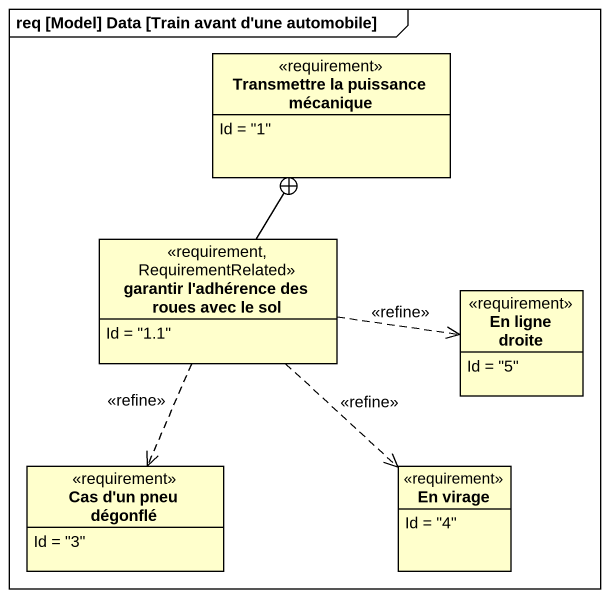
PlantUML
@startuml
mainframe req [Model] Data [Train avant d'une automobile]
hide circle
hide empty members
class "Transmettre la puissance mécanique" as Transmettre_la_puissance <<requirement>> {
  Id = "1"
}
class "garantir l'adhérence des roues avec le sol" as garantir_l_adhérence_des <<requirement, RequirementRelated>> {
  Id = "1.1"
}
class "En ligne droite" as En_ligne_droite <<requirement>> {
  Id = "5"
}
class "Cas d'un pneu dégonflé" as Cas_d_un_pneu_dégonflé <<requirement>> {
  Id = "3"
}
class "En virage" as En_virage <<requirement>> {
  Id = "4"
}
garantir_l_adhérence_des -up-+ Transmettre_la_puissance
garantir_l_adhérence_des .right.> En_ligne_droite : <<refine>>
garantir_l_adhérence_des ..> Cas_d_un_pneu_dégonflé : <<refine>>
garantir_l_adhérence_des ..> En_virage : <<refine>>
@enduml
